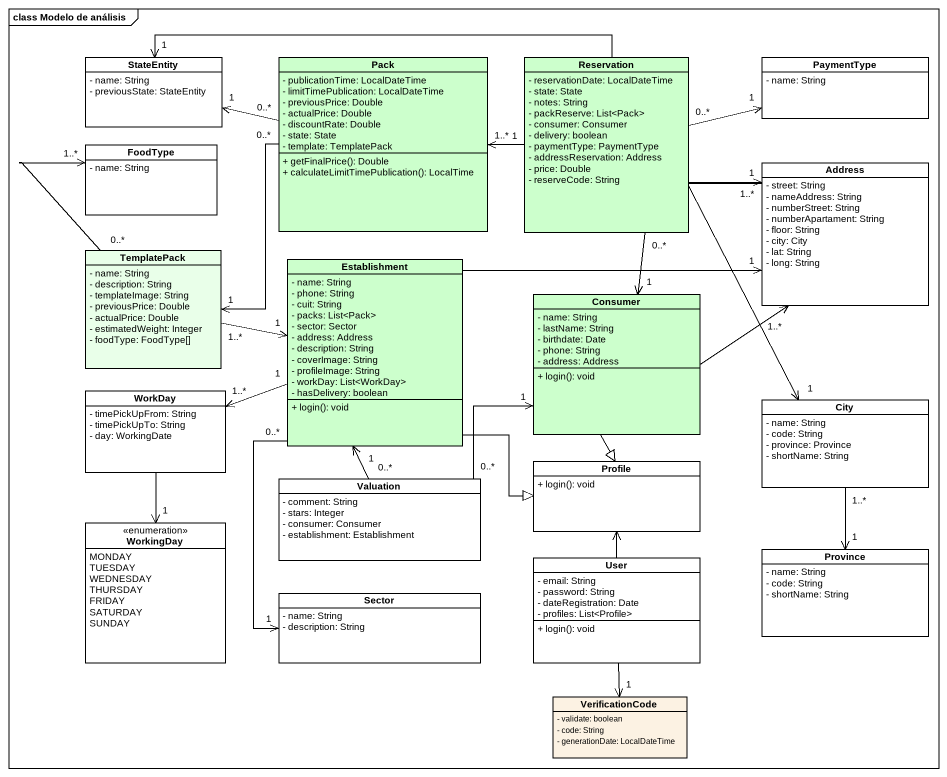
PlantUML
@startuml
mainframe class Modelo de análisis
hide circle
hide empty members
skinparam classAttributeIconSize 0
class StateEntity #FFFFFF {
  - name: String
  - previousState: StateEntity
}
class Pack #CCFFCC {
  - publicationTime: LocalDateTime
  - limitTimePublication: LocalDateTime
  - previousPrice: Double
  - actualPrice: Double
  - discountRate: Double
  - state: State
  - template: TemplatePack
  + getFinalPrice(): Double
  + calculateLimitTimePublication(): LocalTime
}
class Reservation #CCFFCC {
  - reservationDate: LocalDateTime
  - state: State
  - notes: String
  - packReserve: List<Pack>
  - consumer: Consumer
  - delivery: boolean
  - paymentType: PaymentType
  - addressReservation: Address
  - price: Double
  - reserveCode: String
}
class PaymentType #FFFFFF {
  - name: String
}
class FoodType #FFFFFF {
  - name: String
}
class Address #FFFFFF {
  - street: String
  - nameAddress: String
  - numberStreet: String
  - numberApartament: String
  - floor: String
  - city: City
  - lat: String
  - long: String
}
class TemplatePack #E9FFE9 {
  - name: String
  - description: String
  - templateImage: String
  - previousPrice: Double
  - actualPrice: Double
  - estimatedWeight: Integer
  - foodType: FoodType[]
}
class Establishment #CCFFCC {
  - name: String
  - phone: String
  - cuit: String
  - packs: List<Pack>
  - sector: Sector
  - address: Address
  - description: String
  - coverImage: String
  - profileImage: String
  - workDay: List<WorkDay>
  - hasDelivery: boolean
  + login(): void
}
class Consumer #CCFFCC {
  - name: String
  - lastName: String
  - birthdate: Date
  - phone: String
  - address: Address
  + login(): void
}
class WorkDay #FFFFFF {
  - timePickUpFrom: String
  - timePickUpTo: String
  - day: WorkingDate
}
class City #FFFFFF {
  - name: String
  - code: String
  - province: Province
  - shortName: String
}
class Valuation #FFFFFF {
  - comment: String
  - stars: Integer
  - consumer: Consumer
  - establishment: Establishment
}
class Profile #FFFFFF {
  + login(): void
}
enum WorkingDay #FFFFFF {
  MONDAY
  TUESDAY
  WEDNESDAY
  THURSDAY
  FRIDAY
  SATURDAY
  SUNDAY
}
class User #FFFFFF {
  - email: String
  - password: String
  - dateRegistration: Date
  - profiles: List<Profile>
  + login(): void
}
class Province #FFFFFF {
  - name: String
  - code: String
  - shortName: String
}
class Sector #FFFFFF {
  - name: String
  - description: String
}
class VerificationCode {
  - validate: boolean
  - code: String
  - generationDate: LocalDateTime
}
Pack "0..*" -left-> "1" StateEntity
Pack "0..*" --> "1" TemplatePack
Reservation -left-> "1" StateEntity
Reservation "1" -left-> "1..*" Pack
Reservation "0..*" -right-> "1" PaymentType
Reservation -right-> "1" Address
Reservation "0..*" --> "1" Consumer
Address "1..*" --> "1" City
TemplatePack "0..*" -up-> "1..*" FoodType
TemplatePack "1..*" -right-> "1" Establishment
Establishment -right-> "1" Address
Establishment "1" -left-> "1..*" WorkDay
Establishment -right-|> Profile
Establishment "0..*" --> "1" Sector
Consumer -right-> "1..*" Address
Consumer --|> Profile
WorkDay --> "1" WorkingDay
City "1..*" --> "1" Province
Valuation "0..*" -up-> "1" Establishment
Valuation "0..*" -up-> "1" Consumer
User -up-> Profile
User --> "1" VerificationCode
@enduml
